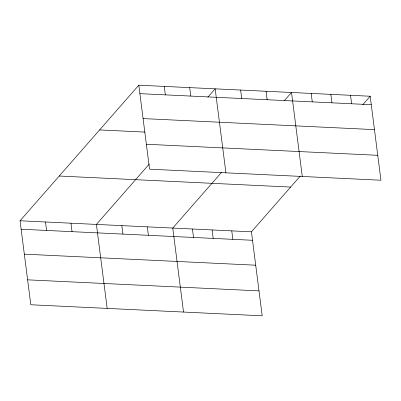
<?xml version="1.0" encoding="UTF-8"?>
<svg xmlns="http://www.w3.org/2000/svg" width="401" height="401" viewBox="0 0 401 401"><rect width="100%" height="100%" fill="white"/><g stroke="black" fill="none" stroke-linecap="round" stroke-linejoin="round"><path stroke-width="0.6" d="M300.314 176.014L251.437 231.818L262.199 315.808L30.812 304.76L20.05 220.771L138.801 85.192L370.188 96.24L380.95 180.229L149.563 169.182L138.801 85.192M149.322 164.004L96.41 224.415L107.167 308.404M207.813 97.227L215.162 88.837L225.918 172.826M221.643 172.26L172.766 228.064L183.528 312.053M284.169 100.872L291.517 92.486L302.279 176.475M362.845 104.631L370.188 96.24M139.889 93.654L371.276 104.701M143.082 118.581L374.469 129.628M99.613 129.934L144.931 132.094M146.37 144.26L377.757 155.307M59.238 176.029L290.625 187.077M20.05 220.771L251.437 231.818M21.133 229.232L252.52 240.279M24.326 254.159L255.713 265.206M27.619 279.838L259.006 290.885M350.524 95.303L351.607 103.764M330.855 94.36L331.938 102.826M311.186 93.423L312.269 101.884M266.069 91.268L267.151 99.734M240.615 90.055L241.698 98.516M231.768 230.881L232.856 239.342M212.104 229.938L213.187 238.405M189.708 87.624L190.791 96.085M192.435 229.001L193.518 237.462M164.255 86.405L165.337 94.872M147.312 226.846L148.395 235.312M121.859 225.633L122.947 234.094M70.957 223.202L72.04 231.663M45.503 221.984L46.586 230.45"/></g></svg>
